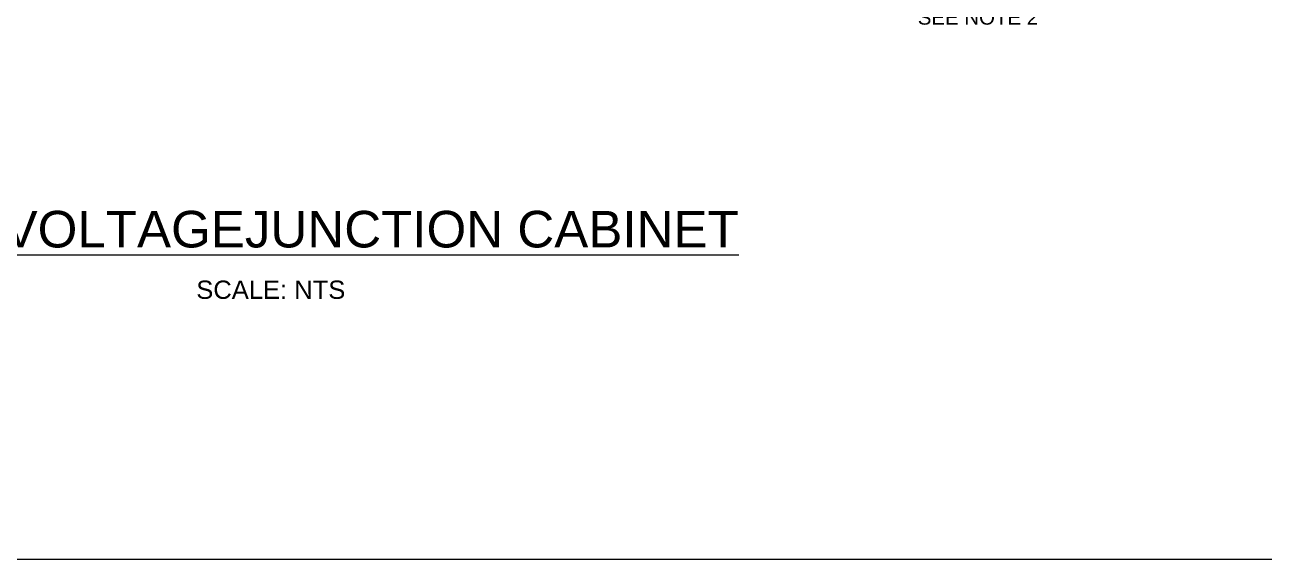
# Model space of a CAD drawing. Header units: feet. Extents: x -208 to 2089, y -974 to 342.
# Drawn here: x 226.3 to 361.9, y 0 to 58.4 of the extents above; entities that cross this region are included whole.
import ezdxf
from ezdxf import colors
from ezdxf.entities.mleader import LeaderData, LeaderLine
from ezdxf.math import Vec2, Vec3

# ---------------------------------------------------------------- set-up
doc = ezdxf.new("R2010")
doc.units = ezdxf.units.FT
doc.header["$MEASUREMENT"] = 0
doc.layers.get('Defpoints').update_dxf_attribs({"color": 5})
doc.layers.add('G-ANNO-TEXT', color=1, linetype='Continuous')
doc.layers.add('G-ANNO-TTLE', color=3, linetype='Continuous')
doc.styles.add('NEI-A', font='arial.ttf', dxfattribs={"height": 0.1})

msp = doc.modelspace()

# ---------------------------------------------------------------- linework, layer by layer
at = {"layer": 'Defpoints'}
msp.add_lwpolyline([(0, 328), (0, 0), (497.93778, 0), (497.85778, 328)], close=True, dxfattribs=at)

# ---------------------------------------------------------------- texts
at = {"insert": (253.22399, 29.45598), "char_height": 2, "width": 33.6658936, "attachment_point": 5, "style": 'NEI-A'}
msp.add_mtext('SCALE: NTS', dxfattribs=at)
at = {"layer": 'G-ANNO-TTLE', "insert": (252.09405, 36.06299), "char_height": 0.1, "attachment_point": 5, "style": 'NEI-A'}
msp.add_mtext_dynamic_manual_height_columns('{\\H40x;\\LMEDIUM VOLTAGEJUNCTION CABINET}', width=113.3939651, gutter_width=6.5625, heights=[17.69152], dxfattribs=at)

# ---------------------------------------------------------------- leaders
at = {"layer": 'G-ANNO-TEXT'}
ml = msp.add_multileader_mtext('Standard', dxfattribs=at)
ml.set_content('POWER CABLE (TYP.)\\PSEE NOTE 2', color=256, style='NEI-A')
ml.set_leader_properties()
ml.build(insert=Vec2(0, 0))
ml.multileader.update_dxf_attribs({"dogleg_length": 0.0625, "arrow_head_size": 1})
ctx = ml.context
ctx.base_point, ctx.char_height, ctx.arrow_head_size, ctx.landing_gap_size, ctx.plane_origin = Vec3(323.91702, 64.57609), 1.6, 1, 0.0625, Vec3(297.86283, 41.58416)
notes = []
notes.append((ctx, [(0, (1, 1, 0), (323.85452, 64.57609), (1, 0), 0.0625, [(0, [(316.27713, 61.11459)], 0, [])])]))
ctx.mtext.insert, ctx.mtext.width, ctx.mtext.defined_height, ctx.mtext.flow_direction = Vec3(323.97952, 65.38974), 15.2530334, 4.54055, 5
for ctx, leaders in notes:
    for number, flags, end, landing, length, lines in leaders:
        leader = LeaderData()
        leader.index, (leader.has_last_leader_line, leader.has_dogleg_vector, leader.attachment_direction) = number, flags
        leader.last_leader_point, leader.dogleg_vector, leader.dogleg_length = Vec3(end), Vec3(landing), length
        for number, points, colour, breaks in lines:
            line = LeaderLine()
            line.index, line.vertices, line.color, line.breaks = number, Vec3.list(points), colors.encode_raw_color(colour), breaks
            leader.lines.append(line)
        ctx.leaders.append(leader)

doc.saveas('drawing.dxf')
